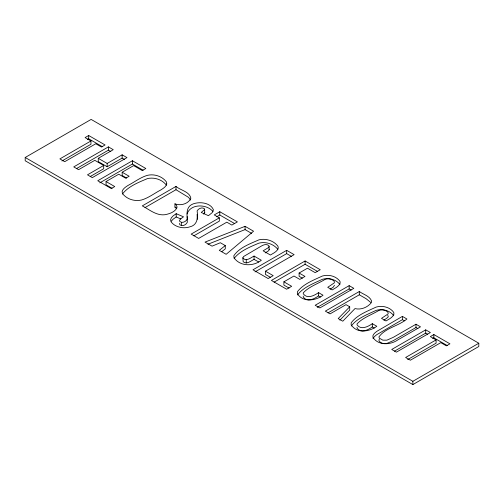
<?xml version="1.0" encoding="UTF-8"?>
<svg xmlns="http://www.w3.org/2000/svg" width="504" height="504" viewBox="0 0 504 504"><rect width="100%" height="100%" fill="white"/><g stroke="black" fill="none" stroke-linecap="round" stroke-linejoin="round"><path stroke-width="0.76" d="M303.276 296.106L303.269 297.07C307.138 302.576 314.301 298.904 318.534 295.905L320.462 297.02M357.059 327.159L357.046 328.117C360.914 333.629 368.084 329.956 372.317 326.957L374.239 328.066M197.114 214.257L197.284 219.316M187.091 213.923C190.474 203.522 206.892 203.849 213.047 211.642M179.689 223.241L179.771 224.683C182.12 226.989 186.083 224.872 187.299 222.327L187.204 216.569M334.48 285.302L333.22 287.185L330.114 289.22M379.342 339.079L378.901 340.25L379.367 341.429L380.835 342.581L382.845 343.438L386.896 343.438L393.252 340.641L415.989 327.512L417.911 328.627M122.447 194.027C128.224 186.354 138.726 182.291 147.489 178.592C154.3 177.005 162.231 179.537 166.414 185.201M234.146 258.388C240.068 250.809 250.142 246.897 258.886 243.148C265.69 241.403 273.666 243.886 277.937 249.493M258.697 262.011L254.06 259.339C250.942 260.908 246.576 264.871 243.174 261.733L242.871 257.809L243.621 256.511L261.387 246.065C263.611 244.642 266.899 243.678 268.997 245.839L269.205 249.782L268.292 250.979L265.154 252.932M297.448 294.953C303.427 287.16 313.614 283.418 322.352 279.317C328.514 277.471 336.155 279.292 339.973 284.647M351.225 326.006C357.204 318.207 367.391 314.471 376.135 310.363C382.29 308.524 389.939 310.344 393.756 315.693M373.01 338.644L374.333 336.691L376.702 334.706L402.394 319.668L404.34 320.79M269.205 246.5L268.292 247.697L263.132 250.822L270.409 255.024C273.332 253.184 277.213 251.704 278.296 248.094L277.937 246.21C273.666 240.603 265.69 238.121 258.886 239.866C250.135 243.76 239.198 247.603 233.818 255.774L234.013 257.834C240.257 266.629 253.31 266.584 261.343 260.259L254.06 256.057C250.942 257.626 246.576 261.589 243.174 258.451L242.871 257.809M204.725 209.513L201.235 212.442L208.429 215.687L212.348 212.486L213.444 209.815C210.893 203.402 201.953 201.852 195.785 203.162C186.745 204.863 186.512 211.51 187.299 219.045C186.083 221.59 182.12 223.713 179.771 221.401L179.481 220.727L180.394 219.045L183.513 216.814L176.192 213.69L173.156 215.863L171.284 217.917L170.598 219.864L171.032 221.76C173.313 225.011 177.175 226.756 180.974 227.499A11.189 6.464 0 0 0 189.958 226.806C197.612 225.086 198.053 217.262 197.114 210.974C198.343 208.461 202.356 206.766 204.611 208.908L204.725 212.795L203.603 214.118M171.284 221.199L173.156 219.146L176.192 216.972L176.192 213.69M349.707 306.791L338.209 318.566L342.783 321.206L354.992 308.587C360.864 310.136 367.511 307.409 371.228 302.797L371.612 301.027C369.652 295.886 363.359 294.506 359.314 291.514L325.332 311.132L330.076 313.866L346.015 304.662L349.707 306.791L349.707 310.073L339.854 320.166M225.275 245.587L219.284 250.343L226.151 254.306L253.562 231.223L245.076 226.321L205.021 242.103L212.052 246.16L220.33 242.726L225.275 245.587L225.275 248.869L221.684 251.723M383.897 320.273L387.967 317.293L388.256 316.348L387.734 315.353M25.2 157.487L91.136 119.417L478.8 343.23L478.8 346.513L412.864 384.584L25.2 160.77L25.2 157.487L412.864 381.301L478.8 343.23M90.953 140.963L59.894 158.892L64.726 161.683L95.785 143.753L101.474 147.036L105.071 144.963L88.685 135.5L85.094 137.579L90.953 140.963L90.953 144.245L61.923 161.003M87.488 139.476L88.685 138.783L102.451 146.733M124.557 159.497L122.138 158.099L107.163 166.742L98.267 161.608L98.267 158.325L113.243 149.682L108.404 146.891L73.754 166.893L78.586 169.684L94.802 160.322L103.698 165.463L103.698 168.746L90.191 176.545M76.476 168.607L108.404 150.173L110.823 151.565M103.698 165.463L87.488 174.825L92.32 177.616L126.97 157.607L122.138 154.816L107.163 163.46L98.267 158.325M126.617 178.076L122.182 175.512L122.182 172.229L133.648 165.608L142.241 170.572L145.839 168.5L132.407 160.745L97.757 180.747L111.271 188.553L114.736 186.556L106.054 181.541L106.054 184.823L112.064 188.294M99.792 182.857L132.407 164.027L143.149 170.232M106.054 181.541L118.761 174.208L125.729 178.233L129.156 176.255L122.182 172.229M174.945 203.843C180.526 206.06 188.458 203.95 190.877 198.198C189.479 191.539 180.47 190.329 175.984 186.436L142.292 205.884C149.36 209.595 156.454 215.882 165.054 214.704C169.489 213.822 174.768 212.165 176.929 207.837L176.942 206.489L176.293 205.141L174.945 203.843L174.945 207.125L176.293 208.423M144.988 207.61L175.984 189.712L188.502 197.329L190.669 200.063M219.328 217.848L191.167 234.108L198.652 238.43L226.819 222.169L231.853 225.074L237.384 221.88L219.788 211.724L214.257 214.918L219.328 217.848L219.328 221.13L193.851 235.841M216.714 216.777L219.788 215.006L234.675 223.6M265.463 271.183L294.122 254.64L286.675 250.343L252.983 269.791L268.166 278.561L273.2 275.65L265.463 271.183L265.463 274.466L270.617 277.446M255.005 271.908L286.675 253.619L291.413 256.36M302.375 278.195L299.111 276.318L299.111 273.036L307.471 268.21L315.17 272.651L320.248 269.722L305.103 260.978L271.41 280.432L286.631 289.22L291.665 286.316L283.891 281.824L283.891 285.106L289.076 288.099M274.107 282.158L305.103 264.26L317.614 271.48M283.891 281.824L293.958 276.016L299.823 279.399L304.977 276.419L299.111 273.036M318.534 292.622C314.301 295.621 307.138 299.294 303.269 293.788L303.276 292.824C309.034 286.625 317.816 283.796 324.998 279.449C327.997 278.132 331.55 278.838 333.957 281.024L334.48 282.019L334.184 282.964L327.726 287.324L332.212 289.913C335.147 288.093 338.858 286.581 340.162 283.122L339.973 281.364C336.155 276.009 328.514 274.189 322.352 276.034C313.614 280.136 303.427 283.878 297.448 291.677L297.354 293.668C302.898 302.652 315.63 300.882 323.026 295.218L318.534 292.622L318.534 295.905M349.159 285.648L315.183 305.267L319.838 307.957L353.814 288.338L349.159 285.648L349.159 288.931L317.218 307.371M328.054 312.839L359.314 294.796L366.15 298.74L370.849 302.52M372.317 323.675C368.084 326.674 360.914 330.347 357.046 324.841L357.059 323.877C362.817 317.671 371.593 314.843 378.775 310.502C381.78 309.179 385.333 309.891 387.734 312.077L388.256 313.066L387.967 314.011L381.503 318.37L385.995 320.96C388.93 319.145 392.635 317.627 393.945 314.168L393.756 312.411C389.939 307.062 382.29 305.241 376.135 307.087C367.391 311.188 357.204 314.924 351.225 322.724L351.131 324.715C356.681 333.705 369.413 331.934 376.803 326.264L372.317 323.675L372.317 326.957M402.394 316.386L376.702 331.424L374.333 333.409L373.01 335.362L372.903 337.334C378.271 345.776 390.493 345.108 397.952 339.828L420.475 326.825L415.989 324.229L393.252 337.359L386.896 340.156L382.845 340.156L379.367 338.146L378.901 336.974C385.169 327.946 398.721 326 406.923 319L402.394 316.386L402.394 319.668M425.723 329.849L391.74 349.467L396.396 352.157L430.378 332.539L425.723 329.849L425.723 333.131L394.456 351.181M436.08 339.904L405.626 357.487L410.369 360.221L440.824 342.638L446.399 345.857L449.927 343.829L433.856 334.549L430.334 336.584L436.08 339.904L436.08 343.186L407.654 359.598M432.684 338.512L433.856 337.831L447.25 345.561M207.931 244.238L245.076 229.603L251.603 233.377M174.945 207.125L176.179 207.509M176.192 216.972L180.848 218.963M349.159 288.931L351.156 290.084M425.723 333.131L427.713 334.284M268.997 249.121L269.205 249.782M204.611 212.19L204.725 212.795M433.856 334.549L433.856 337.831M415.989 324.229L415.989 327.512M412.864 381.301L412.864 384.584M359.314 291.514L359.314 294.796M305.103 260.978L305.103 264.26M286.675 250.343L286.675 253.619M254.06 256.057L254.06 259.339M246.242 259.705L246.242 262.987M245.076 226.321L245.076 229.603M219.788 211.724L219.788 215.006M181.629 222.415L181.629 225.697M175.984 186.436L175.984 189.712M132.407 160.745L132.407 164.027M122.138 154.816L122.138 158.099M108.404 146.891L108.404 150.173M107.163 163.46L107.163 166.742M88.685 135.5L88.685 138.783M166.761 183.941C165.955 186.814 163.22 188.389 160.883 189.913C154.413 193.259 148.541 197.99 141.46 200.025C134.618 201.657 126.617 199.149 122.409 193.448L122.138 191.419C123.008 188.559 125.704 186.953 128.06 185.422C134.537 182.089 140.408 177.345 147.489 175.316C154.3 173.722 162.231 176.255 166.414 181.919L166.761 183.941"/></g></svg>
